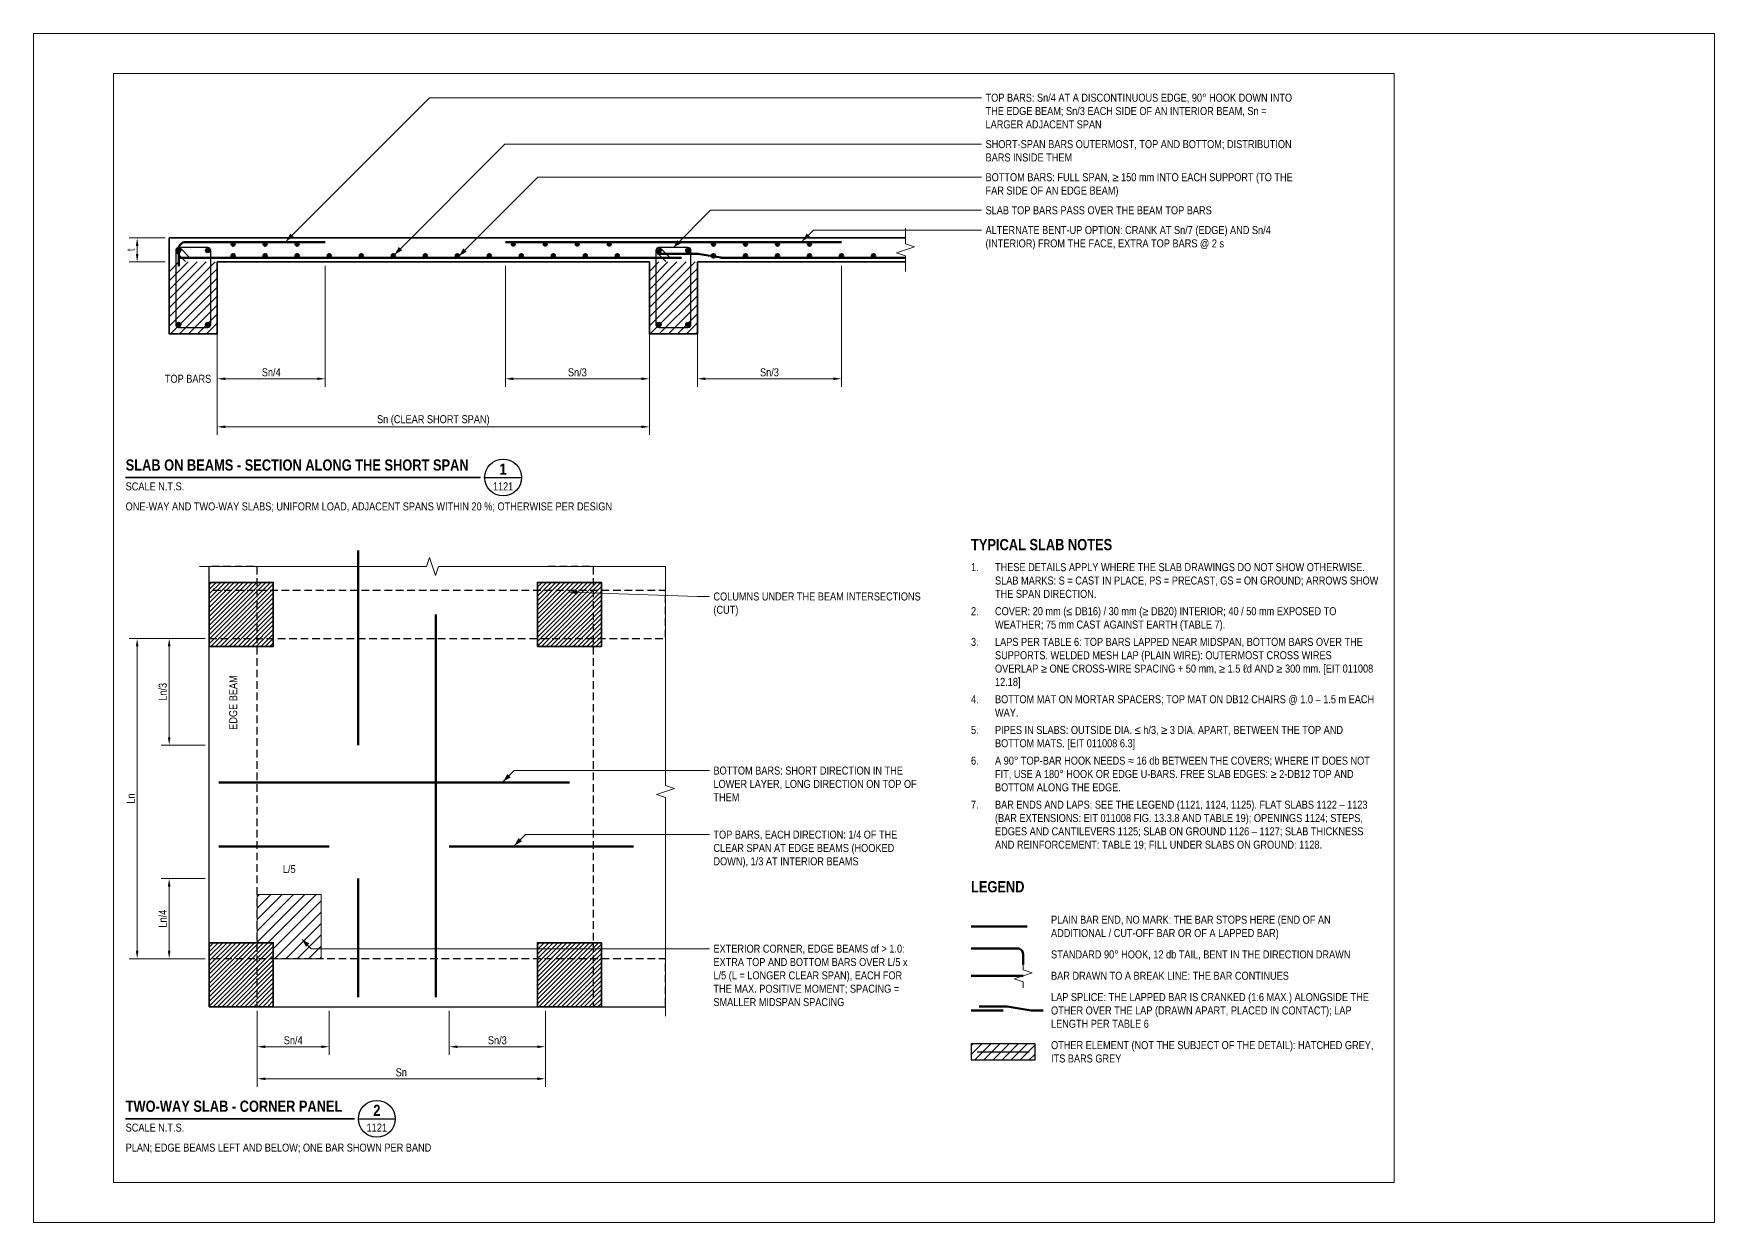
# Model space of a CAD drawing. Header units: millimetres. Extents: x 0 to 91000, y 0 to 7425.
# Drawn here: x 0 to 10500, y 0 to 7425 of the extents above; entities that cross this region are included whole.
import ezdxf
from ezdxf.enums import TextEntityAlignment as Align

# ---------------------------------------------------------------- set-up
doc = ezdxf.new("R2010")
doc.units = ezdxf.units.MM
doc.header["$LTSCALE"] = 3.75
doc.linetypes.add('HIDDENX2', pattern=[19.05, 12.7, -6.35])
for name, color, linetype, lineweight in [('S-ANNO', 3, 'Continuous', 18), ('S-BREAK', 8, 'Continuous', 18), ('S-CONC', 4, 'Continuous', 35), ('S-CONC-HIDN', 252, 'HIDDENX2', 25), ('S-CONC-VIS', 5, 'Continuous', 25), ('S-DET', 7, 'Continuous', 18), ('S-DIMS', 2, 'Continuous', 18), ('S-HATCH', 9, 'Continuous', 13), ('S-REBR', 1, 'Continuous', 50), ('S-REBR-NF', 252, 'Continuous', 25), ('S-SYMB', 6, 'Continuous', 25), ('S-TEXT', 7, 'Continuous', 18), ('S-TITLE', 4, 'Continuous', 35)]:
    doc.layers.add(name, color=color, linetype=linetype, lineweight=lineweight)
doc.layers.add('S-SHEET', color=9, linetype='Continuous', lineweight=13, plot=False)
doc.layers.add('S-TB-AREA', color=9, linetype='Continuous', lineweight=13, plot=False)
doc.styles.add('AN', font='ARIALN_0.TTF')
doc.styles.add('ANB', font='ARIALNB_0.TTF')
doc.dimstyles.new('EIT-25', dxfattribs={"dimscale": 25, "dimtxt": 2, "dimasz": 2, "dimexe": 2, "dimexo": 1, "dimgap": 0.6, "dimtad": 1, "dimdec": 0, "dimtxsty": 'AN', "dimcen": 2.5, "dimclrd": 2, "dimclre": 8, "dimclrt": 7, "dimazin": 3, "dimtfac": 1, "dimtmove": 1, "dimatfit": 3, "dimlwd": -1, "dimlwe": -1, "dimarcsym": 0})

# ---------------------------------------------------------------- blocks, each defined once
blk = doc.blocks.new('VT-1121-1', base_point=(23, 177.33))
at = {"layer": 'S-SYMB'}
blk.add_line((112.71, 186.09), (121.91, 186.09), dxfattribs=at)
blk.add_circle((117.31, 186.09), 4.6, dxfattribs=at)
at = {"layer": 'S-TITLE'}
blk.add_line((23, 186.09), (111.71, 186.09), dxfattribs=at)
at = {"layer": 'S-TEXT'}
for s, height, style, p in [('1', 2.8, 'ANB', (117.31, 188.19)), ('1121', 2, 'AN', (117.31, 183.89))]:
    blk.add_text(s, height=height, dxfattribs=dict(at, style=style)).set_placement(p, align=Align.MIDDLE_CENTER)
at = {"layer": 'S-TEXT', "style": 'AN'}
for s, p in [('SCALE N.T.S.', (23, 184.89)), ('ONE-WAY AND TWO-WAY SLABS; UNIFORM LOAD, ADJACENT SPANS WITHIN 20 %; OTHERWISE PER DESIGN', (23, 179.89))]:
    blk.add_text(s, height=2, dxfattribs=at).set_placement(p, align=Align.TOP_LEFT)
at = {"layer": 'S-TITLE', "style": 'ANB'}
blk.add_text('SLAB ON BEAMS - SECTION ALONG THE SHORT SPAN', height=2.8, dxfattribs=at).set_placement((23, 186.99), align=Align.BOTTOM_LEFT)
blk = doc.blocks.new('VT-1121-2', base_point=(23, 17.13))
at = {"layer": 'S-SYMB'}
blk.add_line((81.16, 25.89), (90.36, 25.89), dxfattribs=at)
blk.add_circle((85.76, 25.89), 4.6, dxfattribs=at)
at = {"layer": 'S-TITLE'}
blk.add_line((23, 25.89), (80.16, 25.89), dxfattribs=at)
at = {"layer": 'S-TEXT'}
for s, height, style, p in [('2', 2.8, 'ANB', (85.76, 27.99)), ('1121', 2, 'AN', (85.76, 23.69))]:
    blk.add_text(s, height=height, dxfattribs=dict(at, style=style)).set_placement(p, align=Align.MIDDLE_CENTER)
at = {"layer": 'S-TEXT', "style": 'AN'}
for s, p in [('SCALE N.T.S.', (23, 24.69)), ('PLAN; EDGE BEAMS LEFT AND BELOW; ONE BAR SHOWN PER BAND', (23, 19.69))]:
    blk.add_text(s, height=2, dxfattribs=at).set_placement(p, align=Align.TOP_LEFT)
at = {"layer": 'S-TITLE', "style": 'ANB'}
blk.add_text('TWO-WAY SLAB - CORNER PANEL', height=2.8, dxfattribs=at).set_placement((23, 26.79), align=Align.BOTTOM_LEFT)
blk = doc.blocks.new('NOTES-1121-1', base_point=(234.25, 92.75))
at = {"layer": 'S-TEXT', "style": 'AN'}
for s, p in [('1.', (234.25, 162.09)), ('THESE DETAILS APPLY WHERE THE SLAB DRAWINGS DO NOT SHOW OTHERWISE.', (240.25, 162.09)), ('SLAB MARKS: S = CAST IN PLACE, PS = PRECAST, GS = ON GROUND; ARROWS SHOW', (240.25, 158.75)), ('THE SPAN DIRECTION.', (240.25, 155.42)), ('2.', (234.25, 151.09)), ('COVER: 20 mm (≤ DB16) / 30 mm (≥ DB20) INTERIOR; 40 / 50 mm EXPOSED TO', (240.25, 151.09)), ('WEATHER; 75 mm CAST AGAINST EARTH (TABLE 7).', (240.25, 147.75)), ('3.', (234.25, 143.42)), ('LAPS PER TABLE 6: TOP BARS LAPPED NEAR MIDSPAN, BOTTOM BARS OVER THE', (240.25, 143.42)), ('SUPPORTS. WELDED MESH LAP (PLAIN WIRE): OUTERMOST CROSS WIRES', (240.25, 140.09)), ('OVERLAP ≥ ONE CROSS-WIRE SPACING + 50 mm, ≥ 1.5 ℓd AND ≥ 300 mm. [EIT 011008', (240.25, 136.75)), ('12.18]', (240.25, 133.42)), ('4.', (234.25, 129.09)), ('BOTTOM MAT ON MORTAR SPACERS; TOP MAT ON DB12 CHAIRS @ 1.0 – 1.5 m EACH', (240.25, 129.09)), ('WAY.', (240.25, 125.75)), ('5.', (234.25, 121.42)), ('PIPES IN SLABS: OUTSIDE DIA. ≤ h/3, ≥ 3 DIA. APART, BETWEEN THE TOP AND', (240.25, 121.42)), ('BOTTOM MATS. [EIT 011008 6.3]', (240.25, 118.09)), ('6.', (234.25, 113.75)), ('A 90° TOP-BAR HOOK NEEDS ≈ 16 db BETWEEN THE COVERS; WHERE IT DOES NOT', (240.25, 113.75)), ('FIT, USE A 180° HOOK OR EDGE U-BARS. FREE SLAB EDGES: ≥ 2-DB12 TOP AND', (240.25, 110.42)), ('BOTTOM ALONG THE EDGE.', (240.25, 107.09)), ('7.', (234.25, 102.75)), ('BAR ENDS AND LAPS: SEE THE LEGEND (1121, 1124, 1125). FLAT SLABS 1122 – 1123', (240.25, 102.75)), ('(BAR EXTENSIONS: EIT 011008 FIG. 13.3.8 AND TABLE 19); OPENINGS 1124; STEPS,', (240.25, 99.42)), ('EDGES AND CANTILEVERS 1125; SLAB ON GROUND 1126 – 1127; SLAB THICKNESS', (240.25, 96.09)), ('AND REINFORCEMENT: TABLE 19; FILL UNDER SLABS ON GROUND: 1128.', (240.25, 92.75))]:
    blk.add_text(s, height=2, dxfattribs=at).set_placement(p, align=Align.BOTTOM_LEFT)
at = {"layer": 'S-TITLE', "style": 'ANB'}
blk.add_text('TYPICAL SLAB NOTES', height=2.8, dxfattribs=at).set_placement((234.25, 167.09), align=Align.BOTTOM_LEFT)
blk = doc.blocks.new('KEY-1121-1', base_point=(234.25, 39.4))
at = {"layer": 'S-HATCH'}
h = blk.add_hatch(dxfattribs=at)
h.set_pattern_fill('ANSI31', color=256, scale=0.50394)
h.paths.add_polyline_path([(234.25, 40.62), (250.25, 40.62), (250.25, 44.62), (234.25, 44.62)])
at = {"layer": 'S-BREAK', "flags": 128}
blk.add_lwpolyline([(247.25, 58.62), (247.25, 60.12), (245, 60.87), (249.5, 62.37), (247.25, 63.12), (247.25, 64.62)], dxfattribs=at)
at = {"layer": 'S-CONC-VIS', "flags": 128}
blk.add_lwpolyline([(234.25, 40.62), (250.25, 40.62), (250.25, 44.62), (234.25, 44.62)], close=True, dxfattribs=at)
at = {"layer": 'S-REBR'}
for p, q in [((234.25, 73.95), (248.25, 73.95)), ((234.25, 61.62), (247.25, 61.62)), ((234.25, 52.95), (242.25, 52.95))]:
    blk.add_line(p, q, dxfattribs=at)
at = {"layer": 'S-REBR', "flags": 128}
blk.add_lwpolyline([(234.25, 68.45), (245.85, 68.45, -0.414214), (247.25, 67.05), (247.25, 64.45)], format="xyb", dxfattribs=at)
blk.add_lwpolyline([(236.25, 53.95), (243.25, 53.95), (249.25, 52.95), (252.25, 52.95)], dxfattribs=at)
at = {"layer": 'S-REBR-NF'}
blk.add_line((235.75, 42.62), (248.75, 42.62), dxfattribs=at)
at = {"layer": 'S-TEXT', "style": 'AN'}
for s, p in [('PLAIN BAR END, NO MARK: THE BAR STOPS HERE (END OF AN', (254.25, 76.62)), ('ADDITIONAL / CUT-OFF BAR OR OF A LAPPED BAR)', (254.25, 73.29)), ('STANDARD 90° HOOK, 12 db TAIL, BENT IN THE DIRECTION DRAWN', (254.25, 67.95)), ('BAR DRAWN TO A BREAK LINE: THE BAR CONTINUES', (254.25, 62.62)), ('LAP SPLICE: THE LAPPED BAR IS CRANKED (1:6 MAX.) ALONGSIDE THE', (254.25, 57.29)), ('OTHER OVER THE LAP (DRAWN APART, PLACED IN CONTACT); LAP', (254.25, 53.95)), ('LENGTH PER TABLE 6', (254.25, 50.62)), ('OTHER ELEMENT (NOT THE SUBJECT OF THE DETAIL): HATCHED GREY,', (254.25, 45.29)), ('ITS BARS GREY', (254.25, 41.95))]:
    blk.add_text(s, height=2, dxfattribs=at).set_placement(p, align=Align.TOP_LEFT)
at = {"layer": 'S-TITLE', "style": 'ANB'}
blk.add_text('LEGEND', height=2.8, dxfattribs=at).set_placement((234.25, 81.62), align=Align.BOTTOM_LEFT)
blk = doc.blocks.new('DET-1121-1', base_point=(-571.9, -1147.2))
at = {"layer": 'S-HATCH'}
h = blk.add_hatch(dxfattribs=at)
h.set_pattern_fill('ANSI31', color=256, scale=12.598)
h.paths.add_polyline_path([(-300, -450), (0, -450), (0, 0), (-300, 0)])
h = blk.add_hatch(dxfattribs=at)
h.set_pattern_fill('ANSI31', color=256, scale=12.5984)
h.paths.add_polyline_path([(2700, -450), (3000, -450), (3000, 0), (2700, 0)])
at = {"layer": 'S-REBR'}
h = blk.add_hatch(color=256, dxfattribs=at)
h.dxf.hatch_style = 1
edge = h.paths.add_edge_path()
edge.add_arc((100, 112), 11, 0, 360)
h = blk.add_hatch(color=256, dxfattribs=at)
h.dxf.hatch_style = 1
edge = h.paths.add_edge_path()
edge.add_arc((300, 112), 11, 0, 360)
h = blk.add_hatch(color=256, dxfattribs=at)
h.dxf.hatch_style = 1
edge = h.paths.add_edge_path()
edge.add_arc((500, 112), 11, 0, 360)
h = blk.add_hatch(color=256, dxfattribs=at)
h.dxf.hatch_style = 1
edge = h.paths.add_edge_path()
edge.add_arc((1850, 112), 11, 0, 360)
h = blk.add_hatch(color=256, dxfattribs=at)
h.dxf.hatch_style = 1
edge = h.paths.add_edge_path()
edge.add_arc((2050, 112), 11, 0, 360)
h = blk.add_hatch(color=256, dxfattribs=at)
h.dxf.hatch_style = 1
edge = h.paths.add_edge_path()
edge.add_arc((2250, 112), 11, 0, 360)
h = blk.add_hatch(color=256, dxfattribs=at)
h.dxf.hatch_style = 1
edge = h.paths.add_edge_path()
edge.add_arc((2450, 112), 11, 0, 360)
h = blk.add_hatch(color=256, dxfattribs=at)
h.dxf.hatch_style = 1
edge = h.paths.add_edge_path()
edge.add_arc((3100, 112), 11, 0, 360)
h = blk.add_hatch(color=256, dxfattribs=at)
h.dxf.hatch_style = 1
edge = h.paths.add_edge_path()
edge.add_arc((3300, 112), 11, 0, 360)
h = blk.add_hatch(color=256, dxfattribs=at)
h.dxf.hatch_style = 1
edge = h.paths.add_edge_path()
edge.add_arc((3500, 112), 11, 0, 360)
h = blk.add_hatch(color=256, dxfattribs=at)
h.dxf.hatch_style = 1
edge = h.paths.add_edge_path()
edge.add_arc((3700, 112), 11, 0, 360)
h = blk.add_hatch(color=256, dxfattribs=at)
h.dxf.hatch_style = 1
edge = h.paths.add_edge_path()
edge.add_arc((100, 38), 11, 0, 360)
h = blk.add_hatch(color=256, dxfattribs=at)
h.dxf.hatch_style = 1
edge = h.paths.add_edge_path()
edge.add_arc((300, 38), 11, 0, 360)
h = blk.add_hatch(color=256, dxfattribs=at)
h.dxf.hatch_style = 1
edge = h.paths.add_edge_path()
edge.add_arc((500, 38), 11, 0, 360)
h = blk.add_hatch(color=256, dxfattribs=at)
h.dxf.hatch_style = 1
edge = h.paths.add_edge_path()
edge.add_arc((700, 38), 11, 0, 360)
h = blk.add_hatch(color=256, dxfattribs=at)
h.dxf.hatch_style = 1
edge = h.paths.add_edge_path()
edge.add_arc((900, 38), 11, 0, 360)
h = blk.add_hatch(color=256, dxfattribs=at)
h.dxf.hatch_style = 1
edge = h.paths.add_edge_path()
edge.add_arc((1100, 38), 11, 0, 360)
h = blk.add_hatch(color=256, dxfattribs=at)
h.dxf.hatch_style = 1
edge = h.paths.add_edge_path()
edge.add_arc((1300, 38), 11, 0, 360)
h = blk.add_hatch(color=256, dxfattribs=at)
h.dxf.hatch_style = 1
edge = h.paths.add_edge_path()
edge.add_arc((1500, 38), 11, 0, 360)
h = blk.add_hatch(color=256, dxfattribs=at)
h.dxf.hatch_style = 1
edge = h.paths.add_edge_path()
edge.add_arc((1700, 38), 11, 0, 360)
h = blk.add_hatch(color=256, dxfattribs=at)
h.dxf.hatch_style = 1
edge = h.paths.add_edge_path()
edge.add_arc((1900, 38), 11, 0, 360)
h = blk.add_hatch(color=256, dxfattribs=at)
h.dxf.hatch_style = 1
edge = h.paths.add_edge_path()
edge.add_arc((2100, 38), 11, 0, 360)
h = blk.add_hatch(color=256, dxfattribs=at)
h.dxf.hatch_style = 1
edge = h.paths.add_edge_path()
edge.add_arc((2300, 38), 11, 0, 360)
h = blk.add_hatch(color=256, dxfattribs=at)
h.dxf.hatch_style = 1
edge = h.paths.add_edge_path()
edge.add_arc((2500, 38), 11, 0, 360)
h = blk.add_hatch(color=256, dxfattribs=at)
h.dxf.hatch_style = 1
edge = h.paths.add_edge_path()
edge.add_arc((3100, 38), 11, 0, 360)
h = blk.add_hatch(color=256, dxfattribs=at)
h.dxf.hatch_style = 1
edge = h.paths.add_edge_path()
edge.add_arc((3300, 38), 11, 0, 360)
h = blk.add_hatch(color=256, dxfattribs=at)
h.dxf.hatch_style = 1
edge = h.paths.add_edge_path()
edge.add_arc((3500, 38), 11, 0, 360)
h = blk.add_hatch(color=256, dxfattribs=at)
h.dxf.hatch_style = 1
edge = h.paths.add_edge_path()
edge.add_arc((3700, 38), 11, 0, 360)
h = blk.add_hatch(color=256, dxfattribs=at)
h.dxf.hatch_style = 1
edge = h.paths.add_edge_path()
edge.add_arc((3900, 38), 11, 0, 360)
h = blk.add_hatch(color=256, dxfattribs=at)
h.dxf.hatch_style = 1
edge = h.paths.add_edge_path()
edge.add_arc((4100, 38), 11, 0, 360)
at = {"layer": 'S-REBR-NF'}
h = blk.add_hatch(color=256, dxfattribs=at)
h.dxf.hatch_style = 1
edge = h.paths.add_edge_path()
edge.add_arc((-241, 71), 13.8, 0, 360)
h = blk.add_hatch(color=256, dxfattribs=at)
h.dxf.hatch_style = 1
edge = h.paths.add_edge_path()
edge.add_arc((-59, 71), 13.8, 0, 360)
h = blk.add_hatch(color=256, dxfattribs=at)
h.dxf.hatch_style = 1
edge = h.paths.add_edge_path()
edge.add_arc((2759, 71), 13.8, 0, 360)
h = blk.add_hatch(color=256, dxfattribs=at)
h.dxf.hatch_style = 1
edge = h.paths.add_edge_path()
edge.add_arc((2941, 71), 13.8, 0, 360)
h = blk.add_hatch(color=256, dxfattribs=at)
h.dxf.hatch_style = 1
edge = h.paths.add_edge_path()
edge.add_arc((-241, -391), 13.8, 0, 360)
h = blk.add_hatch(color=256, dxfattribs=at)
h.dxf.hatch_style = 1
edge = h.paths.add_edge_path()
edge.add_arc((-59, -391), 13.8, 0, 360)
h = blk.add_hatch(color=256, dxfattribs=at)
h.dxf.hatch_style = 1
edge = h.paths.add_edge_path()
edge.add_arc((2759, -391), 13.8, 0, 360)
h = blk.add_hatch(color=256, dxfattribs=at)
h.dxf.hatch_style = 1
edge = h.paths.add_edge_path()
edge.add_arc((2941, -391), 13.8, 0, 360)
at = {"layer": 'S-ANNO', "flags": 128}
for points in [[(432.2, 131.2), (1326.7, 1025.7), (4700, 1025.7), (4775, 1025.7)], [(1109, 47), (1797.7, 735.7), (4700, 735.7), (4775, 735.7)], [(1511.8, 37.8), (2003, 529), (4700, 529), (4775, 529)], [(2850, 90), (3082.3, 322.3), (4700, 322.3), (4775, 322.3)], [(3657.2, 131.2), (3725, 199), (4700, 199), (4775, 199)]]:
    blk.add_lwpolyline(points, dxfattribs=at)
at = {"layer": 'S-ANNO'}
for points in [[(432.2, 131.2), (478.2, 156), (457, 177.2)], [(2850, 90), (2896, 114.7), (2874.7, 136)], [(3657.2, 131.2), (3703.2, 156), (3682, 177.2)], [(1109, 47), (1155, 71.8), (1133.8, 93)], [(1511.8, 37.8), (1557.8, 62.6), (1536.6, 83.8)]]:
    blk.add_solid(points, dxfattribs=at)
at = {"layer": 'S-BREAK', "flags": 128}
blk.add_lwpolyline([(4300, -60), (4300, 37.5), (4243.8, 56.2), (4356.2, 93.8), (4300, 112.5), (4300, 210)], dxfattribs=at)
at = {"layer": 'S-CONC'}
for p, q in [((-300, 150), (4300, 150)), ((-300, 150), (-300, -450)), ((0, 0), (2700, 0)), ((3000, 0), (4300, 0))]:
    blk.add_line(p, q, dxfattribs=at)
at = {"layer": 'S-CONC', "flags": 128}
for points in [[(-300, 0), (-300, -450), (0, -450), (0, 0)], [(2700, 0), (2700, -450), (3000, -450), (3000, 0)]]:
    blk.add_lwpolyline(points, dxfattribs=at)
at = {"layer": 'S-REBR', "flags": 128}
for points in [[(-240, -26), (-240, 82, -0.4142136), (-198, 124), (675, 124)], [(2750, 51), (2996.5, 51, -0.0413106), (3003.4, 50.4), (3146.6, 26.6, 0.0413106), (3153.5, 26), (4300, 26)]]:
    blk.add_lwpolyline(points, format="xyb", dxfattribs=at)
for points in [[(1800, 124), (3900, 124)], [(-240, 26), (2900, 26)]]:
    blk.add_lwpolyline(points, dxfattribs=at)
at = {"layer": 'S-REBR'}
for centre in [(100, 112), (300, 112), (500, 112), (1850, 112), (2050, 112), (2250, 112), (2450, 112), (3100, 112), (3300, 112), (3500, 112), (3700, 112), (100, 38), (300, 38), (500, 38), (700, 38), (900, 38), (1100, 38), (1300, 38), (1500, 38), (1700, 38), (1900, 38), (2100, 38), (2300, 38), (2500, 38), (3100, 38), (3300, 38), (3500, 38), (3700, 38), (3900, 38), (4100, 38)]:
    blk.add_circle(centre, 11, dxfattribs=at)
at = {"layer": 'S-REBR-NF', "flags": 128}
for points in [[(-172.2, 28), (-228.1, 83.9, 0.6681786), (-259.2, 71), (-259.2, -391, 0.4142136), (-241, -409.2), (-59, -409.2, 0.4142136), (-40.8, -391), (-40.8, 71, 0.4142136), (-59, 89.2), (-241, 89.2, 0.6681786), (-253.9, 58.1), (-198, 2.2)], [(2827.8, 28), (2771.9, 83.9, 0.6681786), (2740.8, 71), (2740.8, -391, 0.4142136), (2759, -409.2), (2941, -409.2, 0.4142136), (2959.2, -391), (2959.2, 71, 0.4142136), (2941, 89.2), (2759, 89.2, 0.6681786), (2746.1, 58.1), (2802, 2.2)]]:
    blk.add_lwpolyline(points, format="xyb", dxfattribs=at)
at = {"layer": 'S-REBR-NF'}
for centre in [(-241, 71), (-59, 71), (2759, 71), (2941, 71), (-241, -391), (-59, -391), (2759, -391), (2941, -391)]:
    blk.add_circle(centre, 13.8, dxfattribs=at)
at = {"layer": 'S-TEXT', "style": 'AN'}
blk.add_text('TOP BARS', height=50, dxfattribs=at).set_placement((-37.5, -730), align=Align.MIDDLE_RIGHT)
at = {"layer": 'S-TEXT', "char_height": 50, "attachment_point": 1, "style": 'AN'}
for s, insert, width in [('TOP BARS: Sn/4 AT A DISCONTINUOUS EDGE, 90° HOOK DOWN INTO\\PTHE EDGE BEAM; Sn/3 EACH SIDE OF AN INTERIOR BEAM, Sn =\\PLARGER ADJACENT SPAN', (4800, 1050.7), 2004.391), ('SHORT-SPAN BARS OUTERMOST, TOP AND BOTTOM; DISTRIBUTION\\PBARS INSIDE THEM', (4800, 760.7), 2001.518), ('BOTTOM BARS: FULL SPAN, ≥ 150 mm INTO EACH SUPPORT (TO THE\\PFAR SIDE OF AN EDGE BEAM)', (4800, 554), 2008.541), ('SLAB TOP BARS PASS OVER THE BEAM TOP BARS', (4800, 347.3), 1482.263), ('ALTERNATE BENT-UP OPTION: CRANK AT Sn/7 (EDGE) AND Sn/4\\P(INTERIOR) FROM THE FACE, EXTRA TOP BARS @ 2 s', (4800, 224), 1865.984)]:
    blk.add_mtext(s, dxfattribs=dict(at, insert=insert, width=width))
at = {"layer": 'S-DIMS'}
blk.add_linear_dim(base=(-500, 0), p1=(-300, 0), p2=(-300, 150), angle=90, text='t', dimstyle='EIT-25', dxfattribs=at).render()
for base, p1, p2, text in [((0, -730), (0, 0), (675, 0), 'Sn/4'), ((0, -1030), (0, 0), (2700, 0), 'Sn (CLEAR SHORT SPAN)'), ((1800, -730), (1800, 0), (2700, 0), 'Sn/3'), ((3000, -730), (3000, 0), (3900, 0), 'Sn/3')]:
    blk.add_linear_dim(base=base, p1=p1, p2=p2, text=text, dimstyle='EIT-25', dxfattribs=at).render()
blk = doc.blocks.new('DET-1121-2', base_point=(-821.9, -10800))
at = {"layer": 'S-HATCH'}
h = blk.add_hatch(dxfattribs=at)
h.set_pattern_fill('ANSI31', color=256, scale=6.2992)
h.paths.add_polyline_path([(-300, -8050), (100, -8050), (100, -7650), (-300, -7650)])
h = blk.add_hatch(dxfattribs=at)
h.set_pattern_fill('ANSI31', color=256, scale=6.2992)
h.paths.add_polyline_path([(1750, -8050), (2150, -8050), (2150, -7650), (1750, -7650)])
h = blk.add_hatch(dxfattribs=at)
h.set_pattern_fill('ANSI31', color=256, scale=15.748)
h.paths.add_polyline_path([(100, -10000), (400, -10000), (400, -9600), (0, -9600), (0, -9900), (100, -9900)])
h = blk.add_hatch(dxfattribs=at)
h.set_pattern_fill('ANSI31', color=256, scale=6.29921)
h.paths.add_polyline_path([(-300, -10300), (100, -10300), (100, -9900), (-300, -9900)])
h = blk.add_hatch(dxfattribs=at)
h.set_pattern_fill('ANSI31', color=256, scale=6.29921)
h.paths.add_polyline_path([(1750, -10300), (2150, -10300), (2150, -9900), (1750, -9900)])
at = {"layer": 'S-ANNO', "flags": 128}
for points in [[(1950, -7710), (2750, -7737.5), (2825, -7737.5)], [(1537.2, -8892.8), (1605, -8825), (2750, -8825), (2825, -8825)], [(1607.2, -9292.8), (1675, -9225), (2750, -9225), (2825, -9225)], [(280, -9880), (337.5, -9937.5), (2750, -9937.5), (2825, -9937.5)]]:
    blk.add_lwpolyline(points, dxfattribs=at)
blk.add_lwpolyline([(100, -10000), (400, -10000), (400, -9600), (0, -9600), (0, -9900), (100, -9900)], close=True, dxfattribs=at)
at = {"layer": 'S-ANNO'}
for points in [[(1950, -7710), (1999.5, -7726.7), (2000.5, -7696.7)], [(1537.2, -8892.8), (1583.2, -8868), (1562, -8846.8)], [(1607.2, -9292.8), (1653.2, -9268), (1632, -9246.8)], [(280, -9880), (304.7, -9926), (326, -9904.7)]]:
    blk.add_solid(points, dxfattribs=at)
at = {"layer": 'S-BREAK', "flags": 128}
for points in [[(-360, -7550), (1057.5, -7550), (1076.2, -7493.8), (1113.8, -7606.2), (1132.5, -7550), (2550, -7550)], [(2550, -10360), (2550, -8992.5), (2493.8, -8973.8), (2606.2, -8936.2), (2550, -8917.5), (2550, -7550)]]:
    blk.add_lwpolyline(points, dxfattribs=at)
at = {"layer": 'S-CONC', "flags": 128}
for points in [[(-300, -8050), (100, -8050), (100, -7650), (-300, -7650)], [(1750, -8050), (2150, -8050), (2150, -7650), (1750, -7650)], [(-300, -10300), (100, -10300), (100, -9900), (-300, -9900)], [(1750, -10300), (2150, -10300), (2150, -9900), (1750, -9900)]]:
    blk.add_lwpolyline(points, close=True, dxfattribs=at)
at = {"layer": 'S-CONC-HIDN', "flags": 128}
for points in [[(-300, -10300), (0, -10300), (0, -7550), (-300, -7550)], [(1800, -10300), (2100, -10300), (2100, -7550), (1800, -7550)], [(-300, -8000), (2550, -8000), (2550, -7700), (-300, -7700)], [(-300, -10300), (2550, -10300), (2550, -10000), (-300, -10000)]]:
    blk.add_lwpolyline(points, dxfattribs=at)
at = {"layer": 'S-CONC-VIS'}
for q in [(-300, -7550), (2550, -10300)]:
    blk.add_line((-300, -10300), q, dxfattribs=at)
at = {"layer": 'S-REBR', "flags": 128}
for points in [[(630, -8666.7), (630, -7450)], [(1116, -10240), (1116, -7850)], [(-240, -8900), (1950, -8900)], [(-240, -9300), (450, -9300)], [(1200, -9300), (2350, -9300)], [(630, -10240), (630, -9500)]]:
    blk.add_lwpolyline(points, dxfattribs=at)
at = {"layer": 'S-TEXT', "style": 'AN'}
blk.add_text('EDGE BEAM', height=50, rotation=90, dxfattribs=at).set_placement((-150, -8400), align=Align.MIDDLE_CENTER)
blk.add_text('L/5', height=50, dxfattribs=at).set_placement((200, -9480), align=Align.BOTTOM_CENTER)
at = {"layer": 'S-TEXT', "char_height": 50, "attachment_point": 1, "style": 'AN'}
for s, insert, width in [('COLUMNS UNDER THE BEAM INTERSECTIONS\\P(CUT)', (2850, -7712.5), 1359.321), ('BOTTOM BARS: SHORT DIRECTION IN THE\\PLOWER LAYER, LONG DIRECTION ON TOP OF\\PTHEM', (2850, -8800), 1333.179), ('TOP BARS, EACH DIRECTION: 1/4 OF THE\\PCLEAR SPAN AT EDGE BEAMS (HOOKED\\PDOWN), 1/3 AT INTERIOR BEAMS', (2850, -9200), 1207.365), ('EXTERIOR CORNER, EDGE BEAMS αf > 1.0:\\PEXTRA TOP AND BOTTOM BARS OVER L/5 x\\PL/5 (L = LONGER CLEAR SPAN), EACH FOR\\PTHE MAX. POSITIVE MOMENT; SPACING =\\PSMALLER MIDSPAN SPACING', (2850, -9912.5), 1273.66)]:
    blk.add_mtext(s, dxfattribs=dict(at, insert=insert, width=width))
at = {"layer": 'S-DIMS'}
for base, p1, p2, text in [((-750, -10000), (-300, -10000), (-300, -8000), 'Ln'), ((-550, -8666.7), (-300, -8666.7), (-300, -8000), 'Ln/3'), ((-550, -10000), (-300, -10000), (-300, -9500), 'Ln/4')]:
    blk.add_linear_dim(base=base, p1=p1, p2=p2, angle=90, text=text, dimstyle='EIT-25', dxfattribs=at).render()
for base, p1, p2, text in [((0, -10550), (0, -10300), (450, -10300), 'Sn/4'), ((0, -10750), (0, -10300), (1800, -10300), 'Sn'), ((1200, -10550), (1200, -10300), (1800, -10300), 'Sn/3')]:
    blk.add_linear_dim(base=base, p1=p1, p2=p2, text=text, dimstyle='EIT-25', dxfattribs=at).render()

msp = doc.modelspace()

# ---------------------------------------------------------------- linework, layer by layer
at = {"layer": 'S-SHEET', "flags": 128}
msp.add_lwpolyline([(0, 0), (10500, 0), (10500, 7425), (0, 7425)], close=True, dxfattribs=at)
at = {"layer": 'S-TB-AREA', "flags": 128}
msp.add_lwpolyline([(500, 250), (8500, 250), (8500, 7175), (500, 7175)], close=True, dxfattribs=at)

# ---------------------------------------------------------------- block references
at = {"layer": 'S-DET', "zscale": 25}
for name, p in [('DET-1121-1', (575, 4852)), ('DET-1121-2', (575, 847))]:
    msp.add_blockref(name, p, dxfattribs=at)
at = {"layer": 'S-TEXT', "xscale": 25, "yscale": 25, "zscale": 25}
for name, p in [('VT-1121-1', (575, 4433)), ('NOTES-1121-1', (5856, 2319)), ('KEY-1121-1', (5856, 985)), ('VT-1121-2', (575, 428))]:
    msp.add_blockref(name, p, dxfattribs=at)

doc.saveas('drawing.dxf')
